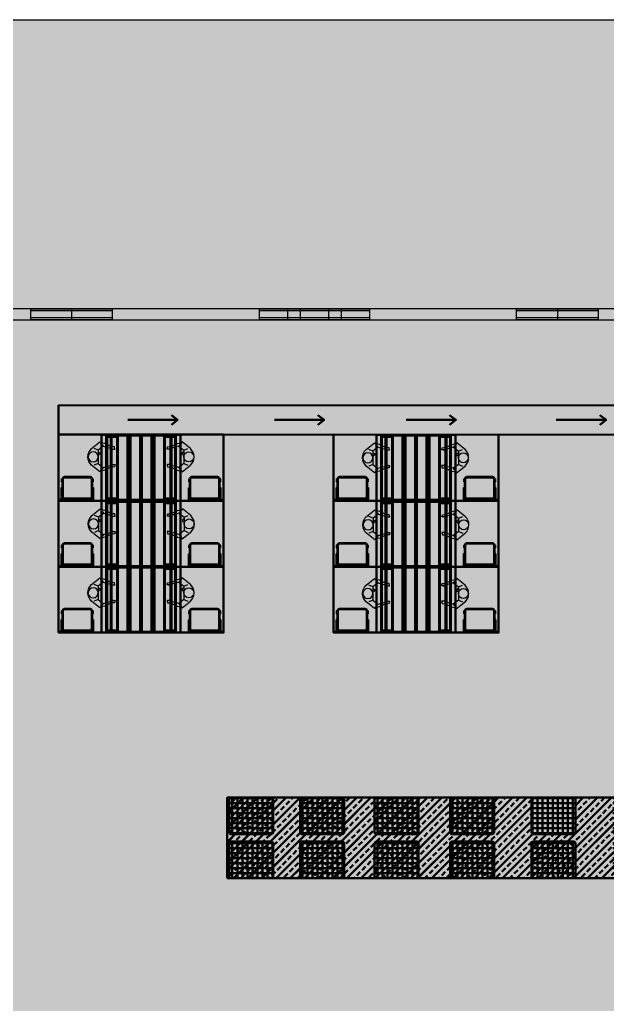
# Model space of a CAD drawing. Header units: millimetres. Extents: x -17739 to 130674, y -21116 to 94884.
# Drawn here: x 44710 to 60736, y 51884 to 78756 of the extents above; entities that cross this region are included whole.
import ezdxf

# ---------------------------------------------------------------- set-up
doc = ezdxf.new("R2010")
doc.units = ezdxf.units.MM
doc.layers.add('AM_0', color=7, linetype='Continuous', lineweight=50)
for name, color, linetype in [('freecads.com', 7, 'Continuous'), ('Hatches', 141, 'Continuous'), ('Windows', 150, 'Continuous'), ('Workstations', 7, 'Continuous')]:
    doc.layers.add(name, color=color, linetype=linetype)
pattern_1 = [(45, (8868.77, 31026.96), (-193.0755, 193.0755), []), (45, (9061.85, 31026.96), (-193.0755, 193.0755), [136.525, -68.2625])]
pattern_2 = [(45, (31504.4983, 27962.195), (-2.24506403, 2.24506403), [])]
pattern_3 = [(45, (31504.4983, 26155.3496), (-2.24506403, 2.24506403), [])]
pattern_4 = [(45, (39004.4983, 27962.195), (-2.24506403, 2.24506403), [])]
pattern_5 = [(45, (39004.4983, 26155.3496), (-2.24506403, 2.24506403), [])]
pattern_6 = [(45, (39004.4983, 24360.9537), (-2.24506403, 2.24506403), [])]

# ---------------------------------------------------------------- blocks, each defined once
blk = doc.blocks.new('Person Standing 002')
at = {"layer": 'freecads.com'}
for p, q in [((118348.7, 104057.2), (118283.5, 103973)), ((118328.4, 103940.5), (118366.9, 103991)), ((118366.4, 103991), (118349.1, 104032.3)), ((118366.4, 103991), (118499.4, 103993)), ((118383, 103991.2), (118391.6, 103974.7)), ((118408.2, 103975), (118416.3, 103991.7)), ((118499.4, 103993), (118539.5, 103943.8)), ((118499.9, 103993.1), (118515.9, 104034.9)), ((118582.8, 103977.7), (118515, 104059.8)), ((118283.5, 103973), (118327.9, 103940.4)), ((118301.4, 103923.4), (118292.4, 103964.9)), ((118335.2, 103857.4), (118300.9, 103923.4)), ((118327.9, 103940.4), (118351.8, 103857.7)), ((118391.6, 103974.7), (118408.2, 103975)), ((118539.5, 103943.8), (118518.1, 103860.3)), ((118534.8, 103860.5), (118567, 103927.6)), ((118539.5, 103943.8), (118582.8, 103977.7)), ((118567, 103927.6), (118574.7, 103969.3)), ((118333.4, 103845.5), (118335.2, 103857.4)), ((118335.8, 103829.4), (118333.4, 103845.5)), ((118358, 103824.3), (118335.8, 103829.4)), ((118351.8, 103857.7), (118363.6, 103846.9)), ((118363.6, 103846.9), (118357.7, 103846.2)), ((118357.7, 103846.2), (118358, 103824.3)), ((118518.1, 103860.3), (118506.7, 103849.1)), ((118506.7, 103849.1), (118512.7, 103848.7)), ((118512.7, 103848.7), (118513, 103826.8)), ((118513, 103826.8), (118535.1, 103832.5)), ((118537, 103848.7), (118534.8, 103860.5)), ((118535.1, 103832.5), (118537, 103848.7))]:
    blk.add_line(p, q, dxfattribs=at)
blk.add_circle((118432.1, 104041.9), 49.9, dxfattribs=at)
blk.add_arc((118433.1, 103980.4), 114.1, 44.11608, 137.68198, dxfattribs=at)
blk = doc.blocks.new('Window1')
at = {"layer": 'Windows'}
for p, q in [((0.665, 0.379), (-1.558, 0.379)), ((-1.558, 0.379), (-1.558, 0.079)), ((0.665, 0.329), (-1.558, 0.329)), ((-0.447, 0.079), (-0.447, 0.379)), ((0.665, 0.079), (0.665, 0.379)), ((-1.558, 0.129), (0.665, 0.129)), ((-1.558, 0.079), (0.665, 0.079))]:
    blk.add_line(p, q, dxfattribs=at)

msp = doc.modelspace()

# ---------------------------------------------------------------- hatches: boundary and pattern name
h = msp.add_hatch()
h.set_pattern_fill('GRAVEL', color=256)
h.set_pattern_definition([(228.0127875, (-27627.5733, -20782.793), (-203.200000016, -228.599999986), [3.4172144, -338.3048364]), (184.969741, (-27629.8593, -20785.333), (304.7999998794, 25.400001447), [5.8640472, -580.540489]), (132.5104471, (-27635.7013, -20785.841), (254.000000107, -279.399999902), [4.1348152, -409.347228]), (267.273689, (-27645.6073, -20792.191), (25.400000053, 507.999999997), [5.3400452, -528.6643743]), (292.8336542, (-27645.8613, -20797.525), (-127.000000011, 304.7999999956), [5.236337, -518.3980775]), (357.273689, (-27643.8293, -20802.351), (-507.999999997, 25.400000053), [5.3400452, -528.6643743]), (37.69424047, (-27638.4953, -20802.605), (-330.1999999854, -254.000000019), [7.0619366, -699.131153]), (72.2553284, (-27632.9073, -20798.287), (177.800000048, 558.799999985), [6.6671952, -660.052566]), (121.4295656, (-27630.8753, -20791.937), (-203.200000029, 330.199999982), [5.35813, -530.455457]), (175.2363583, (-27633.6693, -20787.365), (279.399999996, -25.400000044), [6.1171328, -299.7393695]), (222.3974378, (-27639.7653, -20786.857), (-304.7999999902, -279.4000000106), [7.9107792, -783.167725]), (138.8140748, (-27620.4613, -20792.445), (-177.79999999, 152.400000012), [2.7000454, -267.3056582]), (171.4692344, (-27622.4933, -20790.667), (330.200000009, -50.799999942), [5.1368198, -508.54639]), (225, (-27627.573, -20789.905), (-4e-15, -25.4), [3.5920934, -32.328931]), (203.1985905, (-27629.3513, -20786.857), (127.000000003, 50.79999999), [1.9344132, -191.5062237]), (291.8014095, (-27631.1293, -20787.619), (-25.4, 76.2), [2.7356562, -134.04753]), (30.9637565, (-27630.1133, -20790.159), (76.2, 50.8), [4.4431966, -143.6629815]), (161.565051, (-27626.303, -20787.873), (50.8, -25.4), [3.2128714, -77.108981]), (16.3895403, (-27645.8613, -20787.619), (254, 76.2), [4.50088, -445.5882667]), (70.3461759, (-27641.5433, -20786.349), (-101.60000001, -279.399999997), [3.7759894, -373.8221568]), (293.1985905, (-27626.3033, -20782.793), (-50.79999999, 127.000000004), [3.868801, -189.571836]), (343.6104597, (-27624.7793, -20786.349), (-254.000000005, 76.199999982), [4.50088, -445.5882667]), (339.4439548, (-27645.8613, -20803.367), (-127, 50.8), [4.340352, -212.677343]), (294.7751406, (-27641.7973, -20804.891), (-127.000000151, 279.399999931), [3.6367212, -360.0359338]), (66.8014095, (-27626.0493, -20808.193), (50.79999999, 127.000000003), [3.868801, -189.571836]), (17.3540246, (-27624.5253, -20804.637), (-330.199999993, -101.600000021), [4.2578274, -421.5237598]), (69.4439548, (-27638.4953, -20808.193), (-50.8, -127), [2.170176, -214.847519]), (101.3099325, (-27627.5733, -20808.193), (-25.4, 101.6), [1.295146, -128.2199496]), (165.9637565, (-27627.827, -20806.923), (76.2, -25.4), [5.236337, -99.490546]), (186.009006, (-27632.9073, -20805.653), (253.999999999, 25.400000013), [4.85267, -480.4136486]), (303.6900675, (-27630.113, -20792.445), (-25.4, 50.8), [3.6632388, -87.9177636]), (353.1572266, (-27628.0813, -20795.493), (431.8000000027, -50.7999999774), [6.3955676, -633.1600907]), (60.9453959, (-27621.7313, -20796.255), (-101.600000003, -177.8), [2.6150824, -258.893923]), (90, (-27620.46, -20793.97), (-25.4, 25.4), [1.524, -23.876]), (120.2564372, (-27633.4153, -20804.891), (101.599999988, -177.800000007), [3.5286696, -349.3394077]), (48.0127875, (-27635.1933, -20801.843), (203.200000017, 228.599999985), [6.8344288, -334.887622]), (0, (-27630.62, -20796.763), (25.4, 25.4), [6.604, -18.796]), (325.3048465, (-27624.0173, -20796.763), (254.000000096, -177.799999863), [4.0160956, -397.5931672]), (254.054604, (-27620.7153, -20799.049), (-25.4, -101.6), [3.6982908, -181.2165004]), (207.64597536, (-27621.7313, -20802.605), (-482.600000018, -253.999999966), [6.021451, -596.1246442]), (175.42607874, (-27627.0653, -20805.399), (-330.2, 25.4), [6.3702946, -630.6584646])])
edge = h.paths.add_edge_path()
edge.add_line((-6197, -19436), (-6197, 76756))
edge.add_arc((-4197, 76756), 2000, 90, 180)
edge.add_line((-4197, 78756), (116945, 78756))
at = {"layer": 'AM_0', "true_color": 0x939598}
h = msp.add_hatch(dxfattribs=at)
h.set_pattern_fill('ANSI31', color=252, style=0)
h.set_pattern_definition(pattern_2)
h.paths.add_polyline_path([(47379, 65628), (48009, 65628, 0.414214), (48019, 65638), (48019, 67418, 0.414214), (48009, 67428), (47379, 67428, 0.414214), (47369, 67418), (47369, 65638, 0.414214)])
h.paths.add_polyline_path([(47399, 65648), (47989, 65648, 0.414214), (47999, 65658), (47999, 67398, 0.414214), (47989, 67408), (47399, 67408, 0.414214), (47389, 67398), (47389, 65658, 0.414214)], flags=16)
h.paths.add_polyline_path([(47652, 67408), (47732, 67408), (47732, 65648), (47652, 65648)], flags=0)
h = msp.add_hatch(dxfattribs=at)
h.set_pattern_fill('ANSI31', color=252, style=0)
h.set_pattern_definition(pattern_2)
h.paths.add_polyline_path([(48659, 65628, 0.414214), (48669, 65638), (48669, 67418, 0.414214), (48659, 67428), (48029, 67428, 0.414214), (48019, 67418), (48019, 65638, 0.414214), (48029, 65628)])
h.paths.add_polyline_path([(48649, 65658), (48649, 67398, 0.414214), (48639, 67408), (48049, 67408, 0.414214), (48039, 67398), (48039, 65658, 0.414214), (48049, 65648), (48639, 65648, 0.414214)], flags=16)
h.paths.add_polyline_path([(48386, 67408), (48386, 65648), (48305, 65648), (48305, 67408)], flags=16)
h = msp.add_hatch(dxfattribs=at)
h.set_pattern_fill('ANSI31', color=252, style=0)
h.set_pattern_definition(pattern_4)
h.paths.add_polyline_path([(54879, 65628), (55509, 65628, 0.414214), (55519, 65638), (55519, 67418, 0.414214), (55509, 67428), (54879, 67428, 0.414214), (54869, 67418), (54869, 65638, 0.414214)])
h.paths.add_polyline_path([(54899, 65648), (55489, 65648, 0.414214), (55499, 65658), (55499, 67398, 0.414214), (55489, 67408), (54899, 67408, 0.414214), (54889, 67398), (54889, 65658, 0.414214)], flags=16)
h.paths.add_polyline_path([(55152, 67408), (55232, 67408), (55232, 65648), (55152, 65648)], flags=0)
h = msp.add_hatch(dxfattribs=at)
h.set_pattern_fill('ANSI31', color=252, style=0)
h.set_pattern_definition(pattern_4)
h.paths.add_polyline_path([(56169, 65638), (56169, 67418, 0.414214), (56159, 67428), (55529, 67428, 0.414214), (55519, 67418), (55519, 65638, 0.414214), (55529, 65628), (56159, 65628, 0.414214)])
h.paths.add_polyline_path([(56149, 65658), (56149, 67398, 0.414214), (56139, 67408), (55549, 67408, 0.414214), (55539, 67398), (55539, 65658, 0.414214), (55549, 65648), (56139, 65648, 0.414214)], flags=16)
h.paths.add_polyline_path([(55886, 67408), (55886, 65648), (55805, 65648), (55805, 67408)], flags=16)
h = msp.add_hatch(dxfattribs=at)
h.set_pattern_fill('ANSI31', color=252, style=0)
h.set_pattern_definition(pattern_3)
h.paths.add_polyline_path([(47379, 63821), (48009, 63821, 0.414214), (48019, 63831), (48019, 65611, 0.414214), (48009, 65621), (47379, 65621, 0.414214), (47369, 65611), (47369, 63831, 0.414214)])
h.paths.add_polyline_path([(47399, 63841), (47989, 63841, 0.414214), (47999, 63851), (47999, 65591, 0.414214), (47989, 65601), (47399, 65601, 0.414214), (47389, 65591), (47389, 63851, 0.414214)], flags=16)
h.paths.add_polyline_path([(47652, 65601), (47732, 65601), (47732, 63841), (47652, 63841)], flags=0)
h = msp.add_hatch(dxfattribs=at)
h.set_pattern_fill('ANSI31', color=252, style=0)
h.set_pattern_definition(pattern_3)
h.paths.add_polyline_path([(48659, 63821, 0.414214), (48669, 63831), (48669, 65611, 0.414214), (48659, 65621), (48029, 65621, 0.414214), (48019, 65611), (48019, 63831, 0.414214), (48029, 63821)])
h.paths.add_polyline_path([(48649, 63851), (48649, 65591, 0.414214), (48639, 65601), (48049, 65601, 0.414214), (48039, 65591), (48039, 63851, 0.414214), (48049, 63841), (48639, 63841, 0.414214)], flags=16)
h.paths.add_polyline_path([(48386, 65601), (48386, 63841), (48305, 63841), (48305, 65601)], flags=0)
h = msp.add_hatch(dxfattribs=at)
h.set_pattern_fill('ANSI31', color=252, style=0)
h.set_pattern_definition(pattern_5)
h.paths.add_polyline_path([(54879, 63821), (55509, 63821, 0.414214), (55519, 63831), (55519, 65611, 0.414214), (55509, 65621), (54879, 65621, 0.414214), (54869, 65611), (54869, 63831, 0.414214)])
h.paths.add_polyline_path([(54899, 63841), (55489, 63841, 0.414214), (55499, 63851), (55499, 65591, 0.414214), (55489, 65601), (54899, 65601, 0.414214), (54889, 65591), (54889, 63851, 0.414214)], flags=16)
h.paths.add_polyline_path([(55152, 65601), (55232, 65601), (55232, 63841), (55152, 63841)], flags=0)
h = msp.add_hatch(dxfattribs=at)
h.set_pattern_fill('ANSI31', color=252, style=0)
h.set_pattern_definition(pattern_5)
h.paths.add_polyline_path([(56169, 63831), (56169, 65611, 0.414214), (56159, 65621), (55529, 65621, 0.414214), (55519, 65611), (55519, 63831, 0.414214), (55529, 63821), (56159, 63821, 0.414214)])
h.paths.add_polyline_path([(56149, 63851), (56149, 65591, 0.414214), (56139, 65601), (55549, 65601, 0.414214), (55539, 65591), (55539, 63851, 0.414214), (55549, 63841), (56139, 63841, 0.414214)], flags=16)
h.paths.add_polyline_path([(55886, 65601), (55886, 63841), (55805, 63841), (55805, 65601)], flags=0)
h = msp.add_hatch(dxfattribs=at)
h.set_pattern_fill('PLASTI', color=252, style=0)
h.set_pattern_definition([(0, (8868.7735, 32126.9587), (0, 6.35), []), (0, (8868.7735, 32127.7524), (0, 6.35), []), (0, (8868.7735, 32128.546), (0, 6.35), []), (0, (8868.7735, 32130.9274), (0, 6.35), [])])
h.paths.add_polyline_path([(47379, 62027), (48009, 62027, 0.414214), (48019, 62037), (48019, 63817, 0.414214), (48009, 63827), (47379, 63827, 0.414214), (47369, 63817), (47369, 62037, 0.414214)])
h.paths.add_polyline_path([(47399, 62047), (47989, 62047, 0.414214), (47999, 62057), (47999, 63797, 0.414214), (47989, 63807), (47399, 63807, 0.414214), (47389, 63797), (47389, 62057, 0.414214)], flags=16)
h.paths.add_polyline_path([(47652, 63807), (47732, 63807), (47732, 62047), (47652, 62047)], flags=0)
h = msp.add_hatch(dxfattribs=at)
h.set_pattern_fill('ANSI31', color=252, style=0)
h.set_pattern_definition([(45, (8868.7735, 32126.9587), (-2.24506403, 2.24506403), [])])
h.paths.add_polyline_path([(48659, 62027, 0.414214), (48669, 62037), (48669, 63817, 0.414214), (48659, 63827), (48029, 63827, 0.414214), (48019, 63817), (48019, 62037, 0.414214), (48029, 62027)])
h.paths.add_polyline_path([(48649, 62057), (48649, 63797, 0.414214), (48639, 63807), (48049, 63807, 0.414214), (48039, 63797), (48039, 62057, 0.414214), (48049, 62047), (48639, 62047, 0.414214)], flags=16)
h.paths.add_polyline_path([(48386, 63807), (48386, 62047), (48305, 62047), (48305, 63807)], flags=0)
h = msp.add_hatch(dxfattribs=at)
h.set_pattern_fill('ANSI31', color=252, style=0)
h.set_pattern_definition(pattern_6)
h.paths.add_polyline_path([(54879, 62027), (55509, 62027, 0.414214), (55519, 62037), (55519, 63817, 0.414214), (55509, 63827), (54879, 63827, 0.414214), (54869, 63817), (54869, 62037, 0.414214)])
h.paths.add_polyline_path([(54899, 62047), (55489, 62047, 0.414214), (55499, 62057), (55499, 63797, 0.414214), (55489, 63807), (54899, 63807, 0.414214), (54889, 63797), (54889, 62057, 0.414214)], flags=16)
h.paths.add_polyline_path([(55152, 63807), (55232, 63807), (55232, 62047), (55152, 62047)], flags=0)
h = msp.add_hatch(dxfattribs=at)
h.set_pattern_fill('ANSI31', color=252, style=0)
h.set_pattern_definition(pattern_6)
h.paths.add_polyline_path([(56169, 62037), (56169, 63817, 0.414214), (56159, 63827), (55529, 63827, 0.414214), (55519, 63817), (55519, 62037, 0.414214), (55529, 62027), (56159, 62027, 0.414214)])
h.paths.add_polyline_path([(56149, 62057), (56149, 63797, 0.414214), (56139, 63807), (55549, 63807, 0.414214), (55539, 63797), (55539, 62057, 0.414214), (55549, 62047), (56139, 62047, 0.414214)], flags=16)
h.paths.add_polyline_path([(55886, 63807), (55886, 62047), (55805, 62047), (55805, 63807)], flags=0)
h = msp.add_hatch(dxfattribs=at)
h.set_pattern_fill('ANSI33', color=252, scale=43)
h.set_pattern_definition(pattern_1)
h.paths.add_polyline_path([(51622, 56577, -0.414214), (51572, 56527), (50472, 56527, -0.414214), (50422, 56577), (50369, 55327), (68169, 55327), (68169, 57527), (59819, 57527, -0.414214), (59869, 57477), (59869, 56577, -0.414214), (59819, 56527), (58719, 56527, -0.414214), (58669, 56577), (58669, 57527), (57582, 57527, -0.517768), (57649, 57480), (57649, 56580, -0.414214), (57599, 56530), (56499, 56530, -0.414214), (56449, 56580), (56449, 57527), (55527, 57527, -0.486391), (55589, 57478), (55589, 56578, -0.414214), (55539, 56528), (54439, 56528, -0.414214), (54389, 56578), (54389, 57527), (53508, 57527, -0.414214), (53558, 57477), (53558, 56577, -0.414214), (53508, 56527), (52408, 56527, -0.414214), (52358, 56577), (52358, 57527), (51572, 57527, -0.414214), (51622, 57477)])
h.paths.add_polyline_path([(52408, 55327, -0.414214), (52358, 55377), (52358, 56277, -0.414214), (52408, 56327), (53508, 56327, -0.414214), (53558, 56277), (53558, 55327), (54451, 55327, -0.486391), (54389, 55376), (54389, 56276, -0.414214), (54439, 56326), (55539, 56326, -0.414214), (55589, 56276), (55589, 55327), (56516, 55327, -0.517768), (56449, 55374), (56449, 56274, -0.414214), (56499, 56324), (57599, 56324, -0.414214), (57649, 56274), (57649, 55327), (58719, 55327, -0.414214), (58669, 55377), (58669, 56277, -0.414214), (58719, 56327), (59819, 56327, -0.414214), (59869, 56277), (59869, 55327), (68169, 55327), (68169, 57527), (50369, 57527), (50422, 56277, -0.414214), (50472, 56327), (51572, 56327, -0.414214), (51622, 56277), (51622, 55327)], flags=17)
h.paths.add_polyline_path([(60889, 56274, -0.414214), (60939, 56324), (62039, 56324, -0.414214), (62089, 56274), (62089, 55327), (63010, 55327, -0.486391), (62949, 55376), (62949, 56276, -0.414214), (62999, 56326), (64099, 56326, -0.414214), (64149, 56276), (64149, 55327), (68169, 55327), (68169, 57527), (50369, 57527), (50369, 55327), (58719, 55327, -0.414214), (58669, 55377), (58669, 56277, -0.414214), (58719, 56327), (59819, 56327, -0.414214), (59869, 56277), (59869, 55327), (60955, 55327, -0.517768), (60889, 55374)], flags=16)
h.paths.add_polyline_path([(66916, 56277, -0.414214), (66966, 56327), (68066, 56327, -0.414214), (68116, 56277), (68169, 57527), (50369, 57527), (50369, 55327), (65029, 55327, -0.414214), (64979, 55377), (64979, 56277, -0.414214), (65029, 56327), (66129, 56327, -0.414214), (66179, 56277), (66179, 55327), (66966, 55327, -0.414214), (66916, 55377)], flags=0)
h = msp.add_hatch(dxfattribs=at)
h.set_pattern_fill('ANSI33', color=252, scale=43)
h.set_pattern_definition(pattern_1)
h.paths.add_polyline_path([(59869, 56577, -0.414214), (59819, 56527), (58719, 56527, -0.414214), (58669, 56577), (58669, 57527), (50369, 57527), (50369, 55327), (68169, 55327), (68116, 56577, -0.414214), (68066, 56527), (66966, 56527, -0.414214), (66916, 56577), (66916, 57527), (66129, 57527, -0.414214), (66179, 57477), (66179, 56577, -0.414214), (66129, 56527), (65029, 56527, -0.414214), (64979, 56577), (64979, 57527), (64087, 57527, -0.486391), (64149, 57478), (64149, 56578, -0.414214), (64099, 56528), (62999, 56528, -0.414214), (62949, 56578), (62949, 57527), (62022, 57527, -0.517768), (62089, 57480), (62089, 56580, -0.414214), (62039, 56530), (60939, 56530, -0.414214), (60889, 56580), (60889, 57527), (59819, 57527, -0.414214), (59869, 57477)])
h = msp.add_hatch(dxfattribs=at)
h.set_pattern_fill('NET', color=252, scale=43)
h.set_pattern_definition([(0, (8868.77, 31026.96), (0, 136.525), []), (90, (8868.77, 31026.96), (-136.525, 8e-15), [])])
h.paths.add_polyline_path([(50472, 57527, 0.414214), (50422, 57477), (50422, 56577, 0.414214), (50472, 56527), (51572, 56527, 0.414214), (51622, 56577), (51622, 57477, 0.414214), (51572, 57527)], flags=16)
h.paths.add_polyline_path([(53508, 56527, 0.414214), (53558, 56577), (53558, 57477, 0.414214), (53508, 57527), (52408, 57527, 0.414214), (52358, 57477), (52358, 56577, 0.414214), (52408, 56527)], flags=16)
h.paths.add_polyline_path([(51572, 55327, 0.414214), (51622, 55377), (51622, 56277, 0.414214), (51572, 56327), (50472, 56327, 0.414214), (50422, 56277), (50422, 55377, 0.414214), (50472, 55327)], flags=16)
h.paths.add_polyline_path([(53508, 55327, 0.414214), (53558, 55377), (53558, 56277, 0.414214), (53508, 56327), (52408, 56327, 0.414214), (52358, 56277), (52358, 55377, 0.414214), (52408, 55327)], flags=16)
h.paths.add_polyline_path([(55551, 55327, 0.345541), (55589, 55376), (55589, 56276, 0.414214), (55539, 56326), (54439, 56326, 0.414214), (54389, 56276), (54389, 55376, 0.486391), (54451, 55327)], flags=16)
h.paths.add_polyline_path([(55539, 56528, 0.414214), (55589, 56578), (55589, 57478, 0.486391), (55527, 57527), (54427, 57527, 0.345541), (54389, 57478), (54389, 56578, 0.414214), (54439, 56528)], flags=16)
h.paths.add_polyline_path([(56449, 56580, 0.414214), (56499, 56530), (57599, 56530, 0.414214), (57649, 56580), (57649, 57480, 0.517768), (57582, 57527), (56482, 57527, 0.317724), (56449, 57480)], flags=16)
h.paths.add_polyline_path([(56499, 56324, 0.414214), (56449, 56274), (56449, 55374, 0.517768), (56516, 55327), (57616, 55327, 0.317724), (57649, 55374), (57649, 56274, 0.414214), (57599, 56324)], flags=16)
h.paths.add_polyline_path([(58669, 56577, 0.414214), (58719, 56527), (59819, 56527, 0.414214), (59869, 56577), (59869, 57477, 0.414214), (59819, 57527), (58719, 57527, 0.414214), (58669, 57477)], flags=16)
h.paths.add_polyline_path([(59819, 56327, -0.414214), (59869, 56277), (59869, 55377, -0.414214), (59819, 55327), (58719, 55327, -0.414214), (58669, 55377), (58669, 56277, -0.414214), (58719, 56327)], flags=16)
h.paths.add_polyline_path([(60955, 55327, -0.517768), (60889, 55374), (60889, 56274, -0.414214), (60939, 56324), (62039, 56324, -0.414214), (62089, 56274), (62089, 55327), (68169, 55327), (68169, 57527), (50369, 57527), (50369, 55327)])
h.paths.add_polyline_path([(68169, 55327), (68169, 57527), (62022, 57527, -0.517768), (62089, 57480), (62089, 56580, -0.414214), (62039, 56530), (60939, 56530, -0.414214), (60889, 56580), (60889, 57527), (50369, 57527), (50369, 55327)])
h.paths.add_polyline_path([(68169, 55327), (68169, 57527), (64087, 57527, -0.486391), (64149, 57478), (64149, 56578, -0.414214), (64099, 56528), (62999, 56528, -0.414214), (62949, 56578), (62949, 57527), (50369, 57527), (50369, 55327)], flags=17)
h.paths.add_polyline_path([(50369, 57527), (50369, 55327), (63010, 55327, -0.486391), (62949, 55376), (62949, 56276, -0.414214), (62999, 56326), (64099, 56326, -0.414214), (64149, 56276), (64149, 55327), (68169, 55327), (68169, 57527)], flags=17)
h.paths.add_polyline_path([(64979, 56277, -0.414214), (65029, 56327), (66129, 56327, -0.414214), (66179, 56277), (66179, 55377, -0.414214), (66129, 55327), (65029, 55327, -0.414214), (64979, 55377)], flags=16)
h.paths.add_polyline_path([(64979, 56577), (64979, 57477, -0.414214), (65029, 57527), (66129, 57527, -0.414214), (66179, 57477), (66179, 56577, -0.414214), (66129, 56527), (65029, 56527, -0.414214)], flags=16)
h.paths.add_polyline_path([(66916, 56577), (66916, 57477, -0.414214), (66966, 57527), (68066, 57527, -0.414214), (68116, 57477), (68116, 56577, -0.414214), (68066, 56527), (66966, 56527, -0.414214)], flags=16)
h.paths.add_polyline_path([(66916, 56277, -0.414214), (66966, 56327), (68066, 56327, -0.414214), (68116, 56277), (68116, 55377, -0.414214), (68066, 55327), (66966, 55327, -0.414214), (66916, 55377)], flags=16)
h.paths.add_polyline_path([(78577, 57527, 0.414214), (78527, 57477), (78527, 56577, 0.414214), (78577, 56527), (79677, 56527, 0.414214), (79727, 56577), (79727, 57477, 0.414214), (79677, 57527)])
h.paths.add_polyline_path([(78577, 56327, 0.414214), (78527, 56277), (78527, 55377, 0.414214), (78577, 55327), (79677, 55327, 0.414214), (79727, 55377), (79727, 56277, 0.414214), (79677, 56327)])
at = {"layer": 'Hatches'}
h = msp.add_hatch(color=256, dxfattribs=at)
h.dxf.hatch_style = 1
h.paths.add_polyline_path([(23733, 70565), (18944, 70565), (18944, 70865), (23733, 70865)])
h.paths.add_polyline_path([(31262, 70565), (25957, 70565), (25957, 70865), (31262, 70865)])
h.paths.add_polyline_path([(38274, 70565), (33485, 70565), (33485, 70865), (38274, 70865)])
h.paths.add_polyline_path([(45010, 70565), (40498, 70565), (40498, 70865), (45010, 70865)])
h.paths.add_polyline_path([(51251, 70565), (47233, 70565), (47233, 70865), (51251, 70865)])
h.paths.add_polyline_path([(58263, 70565), (54246, 70565), (54246, 70865), (58263, 70865)])
h.paths.add_polyline_path([(64982, 70565), (60486, 70565), (60486, 70865), (64982, 70865)])
h.paths.add_polyline_path([(71994, 70565), (67206, 70565), (67206, 70865), (71994, 70865)])
h.paths.add_polyline_path([(78771, 70565), (74218, 70565), (74218, 70865), (78771, 70865)])
h.paths.add_polyline_path([(85784, 70565), (80995, 70565), (80995, 70865), (85784, 70865)])
h.paths.add_polyline_path([(92516, 70565), (88007, 70565), (88007, 70865), (92516, 70865)])
h.paths.add_polyline_path([(99529, 70565), (94740, 70565), (94740, 70865), (99529, 70865)])
h.paths.add_polyline_path([(104929, 70565), (101752, 70565), (101752, 70865), (104931, 70865)])

# ---------------------------------------------------------------- linework, layer by layer
msp.add_line((-4197, 78756), (116945, 78756))
msp.add_lwpolyline([(13477, 70564), (104929, 70565), (104931, 70865), (13477, 70865)])
at = {"layer": 'AM_0'}
for p, q in [((48019, 67435), (48019, 62027)), ((55519, 67435), (55519, 62027)), ((55519, 67427), (55519, 62027)), ((45769, 65628), (50269, 65628)), ((57769, 65628), (53269, 65628)), ((45769, 63821), (50269, 63821)), ((57769, 63821), (53269, 63821))]:
    msp.add_line(p, q, dxfattribs=at)
at = {"layer": 'AM_0', "color": 3}
for p, q in [((45859, 66223), (45859, 66148)), ((45879, 66226), (45861, 66226)), ((45861, 66146), (45879, 66146)), ((45879, 66226), (45879, 65731)), ((45889, 66226), (45889, 65731)), ((46635, 66276), (45929, 66276)), ((46635, 66266), (45929, 66266)), ((46675, 65731), (46675, 66226)), ((46685, 65731), (46685, 66226)), ((46685, 66226), (46702, 66226)), ((46702, 66146), (46685, 66146)), ((46705, 66223), (46705, 66148)), ((49333, 66223), (49333, 66148)), ((49353, 66226), (49335, 66226)), ((49335, 66146), (49353, 66146)), ((49353, 65731), (49353, 66226)), ((49363, 65731), (49363, 66226)), ((49403, 66276), (50109, 66276)), ((49403, 66266), (50109, 66266)), ((50149, 66226), (50149, 65731)), ((50159, 66226), (50159, 65731)), ((50159, 66226), (50176, 66226)), ((50176, 66146), (50159, 66146)), ((50179, 66223), (50179, 66148)), ((53359, 66223), (53359, 66148)), ((53379, 66226), (53361, 66226)), ((53361, 66146), (53379, 66146)), ((53379, 66226), (53379, 65731)), ((53389, 66226), (53389, 65731)), ((54135, 66276), (53429, 66276)), ((54135, 66266), (53429, 66266)), ((54175, 65731), (54175, 66226)), ((54185, 65731), (54185, 66226)), ((54185, 66226), (54202, 66226)), ((54202, 66146), (54185, 66146)), ((54205, 66223), (54205, 66148)), ((56833, 66223), (56833, 66148)), ((56853, 66226), (56835, 66226)), ((56835, 66146), (56853, 66146)), ((56853, 65731), (56853, 66226)), ((56863, 65731), (56863, 66226)), ((56903, 66276), (57609, 66276)), ((56903, 66266), (57609, 66266)), ((57649, 66226), (57649, 65731)), ((57659, 66226), (57659, 65731)), ((57659, 66226), (57676, 66226)), ((57676, 66146), (57659, 66146)), ((57679, 66223), (57679, 66148)), ((45929, 65691), (46635, 65691)), ((45929, 65681), (46635, 65681)), ((50109, 65691), (49403, 65691)), ((50109, 65681), (49403, 65681)), ((50266, 65628), (50177, 65628)), ((53429, 65691), (54135, 65691)), ((53429, 65681), (54135, 65681)), ((57609, 65691), (56903, 65691)), ((57609, 65681), (56903, 65681)), ((57766, 65628), (57677, 65628)), ((45859, 64416), (45859, 64341)), ((45879, 64419), (45861, 64419)), ((45861, 64339), (45879, 64339)), ((45879, 64419), (45879, 63924)), ((45889, 64419), (45889, 63924)), ((46635, 64469), (45929, 64469)), ((46635, 64459), (45929, 64459)), ((46675, 63924), (46675, 64419)), ((46685, 63924), (46685, 64419)), ((46685, 64419), (46702, 64419)), ((46702, 64339), (46685, 64339)), ((46705, 64416), (46705, 64341)), ((49333, 64416), (49333, 64341)), ((49353, 64419), (49335, 64419)), ((49335, 64339), (49353, 64339)), ((49353, 63924), (49353, 64419)), ((49363, 63924), (49363, 64419)), ((49403, 64469), (50109, 64469)), ((49403, 64459), (50109, 64459)), ((50149, 64419), (50149, 63924)), ((50159, 64419), (50159, 63924)), ((50159, 64419), (50176, 64419)), ((50176, 64339), (50159, 64339)), ((50179, 64416), (50179, 64341)), ((53359, 64416), (53359, 64341)), ((53379, 64419), (53361, 64419)), ((53361, 64339), (53379, 64339)), ((53379, 64419), (53379, 63924)), ((53389, 64419), (53389, 63924)), ((54135, 64469), (53429, 64469)), ((54135, 64459), (53429, 64459)), ((54175, 63924), (54175, 64419)), ((54185, 63924), (54185, 64419)), ((54185, 64419), (54202, 64419)), ((54202, 64339), (54185, 64339)), ((54205, 64416), (54205, 64341)), ((56833, 64416), (56833, 64341)), ((56853, 64419), (56835, 64419)), ((56835, 64339), (56853, 64339)), ((56853, 63924), (56853, 64419)), ((56863, 63924), (56863, 64419)), ((56903, 64469), (57609, 64469)), ((56903, 64459), (57609, 64459)), ((57649, 64419), (57649, 63924)), ((57659, 64419), (57659, 63924)), ((57659, 64419), (57676, 64419)), ((57676, 64339), (57659, 64339)), ((57679, 64416), (57679, 64341)), ((45929, 63884), (46635, 63884)), ((45929, 63874), (46635, 63874)), ((50109, 63884), (49403, 63884)), ((50109, 63874), (49403, 63874)), ((50266, 63821), (50177, 63821)), ((53429, 63884), (54135, 63884)), ((53429, 63874), (54135, 63874)), ((57609, 63884), (56903, 63884)), ((57609, 63874), (56903, 63874)), ((57766, 63821), (57677, 63821)), ((45859, 62622), (45859, 62547)), ((45879, 62624), (45861, 62624)), ((45879, 62624), (45879, 62129)), ((45889, 62624), (45889, 62129)), ((46635, 62674), (45929, 62674)), ((46635, 62664), (45929, 62664)), ((46675, 62129), (46675, 62624)), ((46685, 62129), (46685, 62624)), ((46685, 62624), (46702, 62624)), ((46705, 62622), (46705, 62547)), ((49333, 62622), (49333, 62547)), ((49353, 62624), (49335, 62624)), ((49353, 62129), (49353, 62624)), ((49363, 62129), (49363, 62624)), ((49403, 62674), (50109, 62674)), ((49403, 62664), (50109, 62664)), ((50149, 62624), (50149, 62129)), ((50159, 62624), (50159, 62129)), ((50159, 62624), (50176, 62624)), ((50179, 62622), (50179, 62547)), ((53359, 62622), (53359, 62547)), ((53379, 62624), (53361, 62624)), ((53379, 62624), (53379, 62129)), ((53389, 62624), (53389, 62129)), ((54135, 62674), (53429, 62674)), ((54135, 62664), (53429, 62664)), ((54175, 62129), (54175, 62624)), ((54185, 62129), (54185, 62624)), ((54185, 62624), (54202, 62624)), ((54205, 62622), (54205, 62547)), ((56833, 62622), (56833, 62547)), ((56853, 62624), (56835, 62624)), ((56853, 62129), (56853, 62624)), ((56863, 62129), (56863, 62624)), ((56903, 62674), (57609, 62674)), ((56903, 62664), (57609, 62664)), ((57649, 62624), (57649, 62129)), ((57659, 62624), (57659, 62129)), ((57659, 62624), (57676, 62624)), ((57679, 62622), (57679, 62547)), ((45861, 62544), (45879, 62544)), ((46702, 62544), (46685, 62544)), ((49335, 62544), (49353, 62544)), ((50176, 62544), (50159, 62544)), ((53361, 62544), (53379, 62544)), ((54202, 62544), (54185, 62544)), ((56835, 62544), (56853, 62544)), ((57676, 62544), (57659, 62544)), ((45929, 62089), (46635, 62089)), ((45929, 62079), (46635, 62079)), ((50109, 62089), (49403, 62089)), ((50109, 62079), (49403, 62079)), ((53429, 62089), (54135, 62089)), ((53429, 62079), (54135, 62079)), ((57609, 62089), (56903, 62089)), ((57609, 62079), (56903, 62079)), ((50266, 62027), (50177, 62027)), ((57766, 62027), (57677, 62027))]:
    msp.add_line(p, q, dxfattribs=at)
at = {"layer": 'AM_0', "color": 1}
for points in [[(45770, 68236), (45769, 67436), (74769, 67427, -0.349582), (75769, 66427), (75769, 56927)], [(75769, 56927), (76569, 56927), (76569, 66362, 0.364541), (74769, 68227), (45770, 68236)]]:
    msp.add_lwpolyline(points, format="xyb", dxfattribs=at)
at = {"layer": 'AM_0', "color": 2}
for points in [[(47658, 67833), (49017, 67833)], [(47658, 67833), (49017, 67833)], [(48846, 67965), (49017, 67833), (48846, 67701)], [(51655, 67833), (53013, 67833)], [(51655, 67833), (53013, 67833)], [(52843, 67965), (53013, 67833), (52843, 67701)], [(55248, 67833), (56606, 67833)], [(55248, 67833), (56606, 67833)], [(56436, 67965), (56606, 67833), (56436, 67701)], [(59345, 67833), (60704, 67833)], [(59345, 67833), (60704, 67833)], [(60533, 67965), (60704, 67833), (60533, 67701)]]:
    msp.add_lwpolyline(points, dxfattribs=at)
at = {"layer": 'AM_0'}
for points in [[(45769, 67436), (50269, 67435), (50269, 62027), (45769, 62027)], [(50369, 55327), (68169, 55327), (68169, 57527), (50369, 57527)]]:
    msp.add_lwpolyline(points, close=True, dxfattribs=at)
at = {"layer": 'AM_0', "color": 5}
for points in [[(47694, 67428), (46944, 67428), (46944, 65628), (47694, 65628)], [(47694, 65648), (47694, 67408)], [(48344, 67428), (49094, 67428), (49094, 65628), (48344, 65628)], [(48344, 65648), (48344, 67408)], [(55194, 67428), (54444, 67428), (54444, 65628), (55194, 65628)], [(55194, 65648), (55194, 67408)], [(55844, 67428), (56594, 67428), (56594, 65628), (55844, 65628)], [(55844, 65648), (55844, 67408)], [(47694, 65621), (46944, 65621), (46944, 63821), (47694, 63821)], [(47694, 63841), (47694, 65601)], [(48344, 65621), (49094, 65621), (49094, 63821), (48344, 63821)], [(48344, 63841), (48344, 65601)], [(55194, 65621), (54444, 65621), (54444, 63821), (55194, 63821)], [(55194, 63841), (55194, 65601)], [(55844, 65621), (56594, 65621), (56594, 63821), (55844, 63821)], [(55844, 63841), (55844, 65601)], [(47694, 63827), (46944, 63827), (46944, 62027), (47694, 62027)], [(47694, 62047), (47694, 63807)], [(48344, 63827), (49094, 63827), (49094, 62027), (48344, 62027)], [(48344, 62047), (48344, 63807)], [(55194, 63827), (54444, 63827), (54444, 62027), (55194, 62027)], [(55194, 62047), (55194, 63807)], [(55844, 63827), (56594, 63827), (56594, 62027), (55844, 62027)], [(55844, 62047), (55844, 63807)]]:
    msp.add_lwpolyline(points, dxfattribs=at)
for points in [[(47216, 67408), (47066, 67408), (47066, 65649), (47216, 65649)], [(47091, 67367), (47191, 67367), (47191, 65690), (47091, 65690)], [(47369, 67408), (47216, 67408), (47216, 67367), (47369, 67367)], [(47732, 67408), (47652, 67408), (47652, 65648), (47732, 65648)], [(48305, 67408), (48386, 67408), (48386, 65648), (48305, 65648)], [(48669, 67408), (48822, 67408), (48822, 67367), (48669, 67367)], [(48822, 67408), (48972, 67408), (48972, 65649), (48822, 65649)], [(48947, 67367), (48847, 67367), (48847, 65690), (48947, 65690)], [(54716, 67408), (54566, 67408), (54566, 65649), (54716, 65649)], [(54591, 67367), (54691, 67367), (54691, 65690), (54591, 65690)], [(54869, 67408), (54716, 67408), (54716, 67367), (54869, 67367)], [(55232, 67408), (55152, 67408), (55152, 65648), (55232, 65648)], [(55805, 67408), (55886, 67408), (55886, 65648), (55805, 65648)], [(56169, 67408), (56322, 67408), (56322, 67367), (56169, 67367)], [(56322, 67408), (56472, 67408), (56472, 65649), (56322, 65649)], [(56447, 67367), (56347, 67367), (56347, 65690), (56447, 65690)], [(47216, 65601), (47066, 65601), (47066, 63842), (47216, 63842)], [(47369, 65690), (47216, 65690), (47216, 65649), (47369, 65649)], [(47369, 65601), (47216, 65601), (47216, 65560), (47369, 65560)], [(47732, 65601), (47652, 65601), (47652, 63841), (47732, 63841)], [(48305, 65601), (48386, 65601), (48386, 63841), (48305, 63841)], [(48669, 65690), (48822, 65690), (48822, 65649), (48669, 65649)], [(48669, 65601), (48822, 65601), (48822, 65560), (48669, 65560)], [(48822, 65601), (48972, 65601), (48972, 63842), (48822, 63842)], [(54716, 65601), (54566, 65601), (54566, 63842), (54716, 63842)], [(54869, 65690), (54716, 65690), (54716, 65649), (54869, 65649)], [(54869, 65601), (54716, 65601), (54716, 65560), (54869, 65560)], [(55232, 65601), (55152, 65601), (55152, 63841), (55232, 63841)], [(55805, 65601), (55886, 65601), (55886, 63841), (55805, 63841)], [(56169, 65690), (56322, 65690), (56322, 65649), (56169, 65649)], [(56169, 65601), (56322, 65601), (56322, 65560), (56169, 65560)], [(56322, 65601), (56472, 65601), (56472, 63842), (56322, 63842)], [(47091, 65560), (47191, 65560), (47191, 63883), (47091, 63883)], [(48947, 65560), (48847, 65560), (48847, 63883), (48947, 63883)], [(54591, 65560), (54691, 65560), (54691, 63883), (54591, 63883)], [(56447, 65560), (56347, 65560), (56347, 63883), (56447, 63883)], [(47216, 63807), (47066, 63807), (47066, 62048), (47216, 62048)], [(47091, 63766), (47191, 63766), (47191, 62089), (47091, 62089)], [(47369, 63883), (47216, 63883), (47216, 63842), (47369, 63842)], [(47369, 63807), (47216, 63807), (47216, 63766), (47369, 63766)], [(47732, 63807), (47652, 63807), (47652, 62047), (47732, 62047)], [(48305, 63807), (48386, 63807), (48386, 62047), (48305, 62047)], [(48669, 63883), (48822, 63883), (48822, 63842), (48669, 63842)], [(48669, 63807), (48822, 63807), (48822, 63766), (48669, 63766)], [(48822, 63807), (48972, 63807), (48972, 62048), (48822, 62048)], [(48947, 63766), (48847, 63766), (48847, 62089), (48947, 62089)], [(54716, 63807), (54566, 63807), (54566, 62048), (54716, 62048)], [(54591, 63766), (54691, 63766), (54691, 62089), (54591, 62089)], [(54869, 63883), (54716, 63883), (54716, 63842), (54869, 63842)], [(54869, 63807), (54716, 63807), (54716, 63766), (54869, 63766)], [(55232, 63807), (55152, 63807), (55152, 62047), (55232, 62047)], [(55805, 63807), (55886, 63807), (55886, 62047), (55805, 62047)], [(56169, 63883), (56322, 63883), (56322, 63842), (56169, 63842)], [(56169, 63807), (56322, 63807), (56322, 63766), (56169, 63766)], [(56322, 63807), (56472, 63807), (56472, 62048), (56322, 62048)], [(56447, 63766), (56347, 63766), (56347, 62089), (56447, 62089)], [(47369, 62089), (47216, 62089), (47216, 62048), (47369, 62048)], [(48669, 62089), (48822, 62089), (48822, 62048), (48669, 62048)], [(54869, 62089), (54716, 62089), (54716, 62048), (54869, 62048)], [(56169, 62089), (56322, 62089), (56322, 62048), (56169, 62048)]]:
    msp.add_lwpolyline(points, close=True, dxfattribs=at)
for points in [[(47379, 65628), (48009, 65628, 0.414214), (48019, 65638), (48019, 67418, 0.414214), (48009, 67428), (47379, 67428, 0.414214), (47369, 67418), (47369, 65638, 0.414214)], [(47399, 65648), (47989, 65648, 0.414214), (47999, 65658), (47999, 67398, 0.414214), (47989, 67408), (47399, 67408, 0.414214), (47389, 67398), (47389, 65658, 0.414214)], [(48659, 65628), (48029, 65628, -0.414214), (48019, 65638), (48019, 67418, -0.414214), (48029, 67428), (48659, 67428, -0.414214), (48669, 67418), (48669, 65638, -0.414214)], [(48639, 65648), (48049, 65648, -0.414214), (48039, 65658), (48039, 67398, -0.414214), (48049, 67408), (48639, 67408, -0.414214), (48649, 67398), (48649, 65658, -0.414214)], [(54879, 65628), (55509, 65628, 0.414214), (55519, 65638), (55519, 67418, 0.414214), (55509, 67428), (54879, 67428, 0.414214), (54869, 67418), (54869, 65638, 0.414214)], [(54899, 65648), (55489, 65648, 0.414214), (55499, 65658), (55499, 67398, 0.414214), (55489, 67408), (54899, 67408, 0.414214), (54889, 67398), (54889, 65658, 0.414214)], [(56159, 65628), (55529, 65628, -0.414214), (55519, 65638), (55519, 67418, -0.414214), (55529, 67428), (56159, 67428, -0.414214), (56169, 67418), (56169, 65638, -0.414214)], [(56139, 65648), (55549, 65648, -0.414214), (55539, 65658), (55539, 67398, -0.414214), (55549, 67408), (56139, 67408, -0.414214), (56149, 67398), (56149, 65658, -0.414214)], [(47379, 63821), (48009, 63821, 0.414214), (48019, 63831), (48019, 65611, 0.414214), (48009, 65621), (47379, 65621, 0.414214), (47369, 65611), (47369, 63831, 0.414214)], [(47399, 63841), (47989, 63841, 0.414214), (47999, 63851), (47999, 65591, 0.414214), (47989, 65601), (47399, 65601, 0.414214), (47389, 65591), (47389, 63851, 0.414214)], [(48659, 63821), (48029, 63821, -0.414214), (48019, 63831), (48019, 65611, -0.414214), (48029, 65621), (48659, 65621, -0.414214), (48669, 65611), (48669, 63831, -0.414214)], [(48639, 63841), (48049, 63841, -0.414214), (48039, 63851), (48039, 65591, -0.414214), (48049, 65601), (48639, 65601, -0.414214), (48649, 65591), (48649, 63851, -0.414214)], [(54879, 63821), (55509, 63821, 0.414214), (55519, 63831), (55519, 65611, 0.414214), (55509, 65621), (54879, 65621, 0.414214), (54869, 65611), (54869, 63831, 0.414214)], [(54899, 63841), (55489, 63841, 0.414214), (55499, 63851), (55499, 65591, 0.414214), (55489, 65601), (54899, 65601, 0.414214), (54889, 65591), (54889, 63851, 0.414214)], [(56159, 63821), (55529, 63821, -0.414214), (55519, 63831), (55519, 65611, -0.414214), (55529, 65621), (56159, 65621, -0.414214), (56169, 65611), (56169, 63831, -0.414214)], [(56139, 63841), (55549, 63841, -0.414214), (55539, 63851), (55539, 65591, -0.414214), (55549, 65601), (56139, 65601, -0.414214), (56149, 65591), (56149, 63851, -0.414214)], [(47379, 62027), (48009, 62027, 0.414214), (48019, 62037), (48019, 63817, 0.414214), (48009, 63827), (47379, 63827, 0.414214), (47369, 63817), (47369, 62037, 0.414214)], [(47399, 62047), (47989, 62047, 0.414214), (47999, 62057), (47999, 63797, 0.414214), (47989, 63807), (47399, 63807, 0.414214), (47389, 63797), (47389, 62057, 0.414214)], [(48659, 62027), (48029, 62027, -0.414214), (48019, 62037), (48019, 63817, -0.414214), (48029, 63827), (48659, 63827, -0.414214), (48669, 63817), (48669, 62037, -0.414214)], [(48639, 62047), (48049, 62047, -0.414214), (48039, 62057), (48039, 63797, -0.414214), (48049, 63807), (48639, 63807, -0.414214), (48649, 63797), (48649, 62057, -0.414214)], [(54879, 62027), (55509, 62027, 0.414214), (55519, 62037), (55519, 63817, 0.414214), (55509, 63827), (54879, 63827, 0.414214), (54869, 63817), (54869, 62037, 0.414214)], [(54899, 62047), (55489, 62047, 0.414214), (55499, 62057), (55499, 63797, 0.414214), (55489, 63807), (54899, 63807, 0.414214), (54889, 63797), (54889, 62057, 0.414214)], [(56159, 62027), (55529, 62027, -0.414214), (55519, 62037), (55519, 63817, -0.414214), (55529, 63827), (56159, 63827, -0.414214), (56169, 63817), (56169, 62037, -0.414214)], [(56139, 62047), (55549, 62047, -0.414214), (55539, 62057), (55539, 63797, -0.414214), (55549, 63807), (56139, 63807, -0.414214), (56149, 63797), (56149, 62057, -0.414214)]]:
    msp.add_lwpolyline(points, format="xyb", close=True, dxfattribs=at)
at = {"layer": 'AM_0'}
for points in [[(53269, 67434), (57769, 67427)], [(53269, 67434), (53269, 62027), (57769, 62027), (57769, 67427), (53269, 67434)]]:
    msp.add_lwpolyline(points, dxfattribs=at)
at = {"layer": 'AM_0', "color": 3}
for points in [[(45879, 65978), (45849, 65978), (45849, 65628)], [(46685, 65978), (46715, 65978), (46715, 65628)], [(49353, 65978), (49323, 65978), (49323, 65628), (49412, 65628)], [(50159, 65978), (50189, 65978), (50189, 65628)], [(53379, 65978), (53349, 65978), (53349, 65628)], [(54185, 65978), (54215, 65978), (54215, 65628)], [(56853, 65978), (56823, 65978), (56823, 65628), (56912, 65628)], [(57659, 65978), (57689, 65978), (57689, 65628)], [(45860, 65628), (45860, 65731), (45879, 65731)], [(46703, 65648), (46703, 65731), (46685, 65731)], [(49334, 65648), (49334, 65731), (49353, 65731)], [(50177, 65628), (50177, 65731), (50159, 65731)], [(53360, 65628), (53360, 65731), (53379, 65731)], [(54203, 65648), (54203, 65731), (54185, 65731)], [(56834, 65648), (56834, 65731), (56853, 65731)], [(57677, 65628), (57677, 65731), (57659, 65731)], [(45879, 64171), (45849, 64171), (45849, 63821)], [(46685, 64171), (46715, 64171), (46715, 63821)], [(49353, 64171), (49323, 64171), (49323, 63821), (49412, 63821)], [(50159, 64171), (50189, 64171), (50189, 63821)], [(53379, 64171), (53349, 64171), (53349, 63821)], [(54185, 64171), (54215, 64171), (54215, 63821)], [(56853, 64171), (56823, 64171), (56823, 63821), (56912, 63821)], [(57659, 64171), (57689, 64171), (57689, 63821)], [(45860, 63821), (45860, 63924), (45879, 63924)], [(46703, 63841), (46703, 63924), (46685, 63924)], [(49334, 63841), (49334, 63924), (49353, 63924)], [(50177, 63821), (50177, 63924), (50159, 63924)], [(53360, 63821), (53360, 63924), (53379, 63924)], [(54203, 63841), (54203, 63924), (54185, 63924)], [(56834, 63841), (56834, 63924), (56853, 63924)], [(57677, 63821), (57677, 63924), (57659, 63924)], [(45879, 62377), (45849, 62377), (45849, 62027)], [(46685, 62377), (46715, 62377), (46715, 62027)], [(49353, 62377), (49323, 62377), (49323, 62027), (49412, 62027)], [(50159, 62377), (50189, 62377), (50189, 62027)], [(53379, 62377), (53349, 62377), (53349, 62027)], [(54185, 62377), (54215, 62377), (54215, 62027)], [(56853, 62377), (56823, 62377), (56823, 62027), (56912, 62027)], [(57659, 62377), (57689, 62377), (57689, 62027)], [(45860, 62027), (45860, 62129), (45879, 62129)], [(46703, 62047), (46703, 62129), (46685, 62129)], [(49334, 62047), (49334, 62129), (49353, 62129)], [(50177, 62027), (50177, 62129), (50159, 62129)], [(53360, 62027), (53360, 62129), (53379, 62129)], [(54203, 62047), (54203, 62129), (54185, 62129)], [(56834, 62047), (56834, 62129), (56853, 62129)], [(57677, 62027), (57677, 62129), (57659, 62129)]]:
    msp.add_lwpolyline(points, dxfattribs=at)
for points in [[(45860, 65628), (45771, 65628, -0.414214), (45769, 65631), (45769, 65646, -0.414214), (45771, 65648), (45849, 65648)], [(46715, 65628), (46626, 65628, -0.414214), (46623, 65631), (46623, 65646, -0.414214), (46626, 65648), (46703, 65648)], [(49412, 65628, 0.414214), (49414, 65631), (49414, 65646, 0.414214), (49412, 65648), (49334, 65648)], [(50266, 65628, 0.414214), (50269, 65631), (50269, 65646, 0.414214), (50266, 65648), (50189, 65648)], [(53360, 65628), (53271, 65628, -0.414214), (53269, 65631), (53269, 65646, -0.414214), (53271, 65648), (53349, 65648)], [(54215, 65628), (54126, 65628, -0.414214), (54123, 65631), (54123, 65646, -0.414214), (54126, 65648), (54203, 65648)], [(56912, 65628, 0.414214), (56914, 65631), (56914, 65646, 0.414214), (56912, 65648), (56834, 65648)], [(57766, 65628, 0.414214), (57769, 65631), (57769, 65646, 0.414214), (57766, 65648), (57689, 65648)], [(45860, 63821), (45771, 63821, -0.414214), (45769, 63824), (45769, 63839, -0.414214), (45771, 63841), (45849, 63841)], [(46715, 63821), (46626, 63821, -0.414214), (46623, 63824), (46623, 63839, -0.414214), (46626, 63841), (46703, 63841)], [(49412, 63821, 0.414214), (49414, 63824), (49414, 63839, 0.414214), (49412, 63841), (49334, 63841)], [(50266, 63821, 0.414214), (50269, 63824), (50269, 63839, 0.414214), (50266, 63841), (50189, 63841)], [(53360, 63821), (53271, 63821, -0.414214), (53269, 63824), (53269, 63839, -0.414214), (53271, 63841), (53349, 63841)], [(54215, 63821), (54126, 63821, -0.414214), (54123, 63824), (54123, 63839, -0.414214), (54126, 63841), (54203, 63841)], [(56912, 63821, 0.414214), (56914, 63824), (56914, 63839, 0.414214), (56912, 63841), (56834, 63841)], [(57766, 63821, 0.414214), (57769, 63824), (57769, 63839, 0.414214), (57766, 63841), (57689, 63841)], [(45860, 62027), (45771, 62027, -0.414214), (45769, 62029), (45769, 62044, -0.414214), (45771, 62047), (45849, 62047)], [(46715, 62027), (46626, 62027, -0.414214), (46623, 62029), (46623, 62044, -0.414214), (46626, 62047), (46703, 62047)], [(49412, 62027, 0.414214), (49414, 62029), (49414, 62044, 0.414214), (49412, 62047), (49334, 62047)], [(50266, 62027, 0.414214), (50269, 62029), (50269, 62044, 0.414214), (50266, 62047), (50189, 62047)], [(53360, 62027), (53271, 62027, -0.414214), (53269, 62029), (53269, 62044, -0.414214), (53271, 62047), (53349, 62047)], [(54215, 62027), (54126, 62027, -0.414214), (54123, 62029), (54123, 62044, -0.414214), (54126, 62047), (54203, 62047)], [(56912, 62027, 0.414214), (56914, 62029), (56914, 62044, 0.414214), (56912, 62047), (56834, 62047)], [(57766, 62027, 0.414214), (57769, 62029), (57769, 62044, 0.414214), (57766, 62047), (57689, 62047)]]:
    msp.add_lwpolyline(points, format="xyb", dxfattribs=at)
at = {"layer": 'AM_0'}
for points in [[(50472, 56527), (51572, 56527, 0.414214), (51622, 56577), (51622, 57477, 0.414214), (51572, 57527), (50472, 57527, 0.414214), (50422, 57477), (50422, 56577, 0.414214)], [(52408, 56527), (53508, 56527, 0.414214), (53558, 56577), (53558, 57477, 0.414214), (53508, 57527), (52408, 57527, 0.414214), (52358, 57477), (52358, 56577, 0.414214)], [(54439, 56528), (55539, 56528, 0.414214), (55589, 56578), (55589, 57478, 0.414214), (55539, 57528), (54439, 57528, 0.414214), (54389, 57478), (54389, 56578, 0.414214)], [(56499, 56530), (57599, 56530, 0.414214), (57649, 56580), (57649, 57480, 0.414214), (57599, 57530), (56499, 57530, 0.414214), (56449, 57480), (56449, 56580, 0.414214)], [(58719, 56527), (59819, 56527, 0.414214), (59869, 56577), (59869, 57477, 0.414214), (59819, 57527), (58719, 57527, 0.414214), (58669, 57477), (58669, 56577, 0.414214)], [(50472, 56327), (51572, 56327, -0.414214), (51622, 56277), (51622, 55377, -0.414214), (51572, 55327), (50472, 55327, -0.414214), (50422, 55377), (50422, 56277, -0.414214)], [(52408, 56327), (53508, 56327, -0.414214), (53558, 56277), (53558, 55377, -0.414214), (53508, 55327), (52408, 55327, -0.414214), (52358, 55377), (52358, 56277, -0.414214)], [(54439, 56326), (55539, 56326, -0.414214), (55589, 56276), (55589, 55376, -0.414214), (55539, 55326), (54439, 55326, -0.414214), (54389, 55376), (54389, 56276, -0.414214)], [(56499, 56324), (57599, 56324, -0.414214), (57649, 56274), (57649, 55374, -0.414214), (57599, 55324), (56499, 55324, -0.414214), (56449, 55374), (56449, 56274, -0.414214)], [(58719, 55327), (59819, 55327, 0.414214), (59869, 55377), (59869, 56277, 0.414214), (59819, 56327), (58719, 56327, 0.414214), (58669, 56277), (58669, 55377, 0.414214)]]:
    msp.add_lwpolyline(points, format="xyb", close=True, dxfattribs=at)
at = {"layer": 'AM_0', "color": 3}
for centre, radius, start, end in [((45861, 66223), 2.5, 90, 180), ((45861, 66148), 2.5, 180, 270), ((45929, 66226), 50, 90, 180), ((45929, 66226), 40, 90, 180), ((46635, 66226), 50, 0, 90), ((46635, 66226), 40, 0, 90), ((46702, 66223), 2.5, 0, 90), ((46702, 66148), 2.5, 270, 0), ((49335, 66223), 2.5, 90, 180), ((49335, 66148), 2.5, 180, 270), ((49403, 66226), 50, 90, 180), ((49403, 66226), 40, 90, 180), ((50109, 66226), 50, 0, 90), ((50109, 66226), 40, 0, 90), ((50176, 66223), 2.5, 0, 90), ((50176, 66148), 2.5, 270, 0), ((53361, 66223), 2.5, 90, 180), ((53361, 66148), 2.5, 180, 270), ((53429, 66226), 50, 90, 180), ((53429, 66226), 40, 90, 180), ((54135, 66226), 50, 0, 90), ((54135, 66226), 40, 0, 90), ((54202, 66223), 2.5, 0, 90), ((54202, 66148), 2.5, 270, 0), ((56835, 66223), 2.5, 90, 180), ((56835, 66148), 2.5, 180, 270), ((56903, 66226), 50, 90, 180), ((56903, 66226), 40, 90, 180), ((57609, 66226), 50, 0, 90), ((57609, 66226), 40, 0, 90), ((57676, 66223), 2.5, 0, 90), ((57676, 66148), 2.5, 270, 0), ((45849, 65638), 10, 90, 270), ((45929, 65731), 50, 180, 270), ((45929, 65731), 40, 180, 270), ((46635, 65731), 50, 270, 0), ((46635, 65731), 40, 270, 0), ((46684, 65681), 0.5, 270, 0), ((46703, 65638), 10, 90, 270), ((49334, 65638), 10, 270, 90), ((49403, 65731), 50, 180, 270), ((49353, 65681), 0.5, 180, 270), ((49403, 65731), 40, 180, 270), ((50109, 65731), 50, 270, 0), ((50109, 65731), 40, 270, 0), ((50189, 65638), 10, 270, 90), ((53349, 65638), 10, 90, 270), ((53429, 65731), 50, 180, 270), ((53429, 65731), 40, 180, 270), ((54135, 65731), 50, 270, 0), ((54135, 65731), 40, 270, 0), ((54184, 65681), 0.5, 270, 0), ((54203, 65638), 10, 90, 270), ((56834, 65638), 10, 270, 90), ((56903, 65731), 50, 180, 270), ((56853, 65681), 0.5, 180, 270), ((56903, 65731), 40, 180, 270), ((57609, 65731), 50, 270, 0), ((57609, 65731), 40, 270, 0), ((57689, 65638), 10, 270, 90), ((45861, 64416), 2.5, 90, 180), ((45861, 64341), 2.5, 180, 270), ((45929, 64419), 50, 90, 180), ((45929, 64419), 40, 90, 180), ((46635, 64419), 50, 0, 90), ((46635, 64419), 40, 0, 90), ((46702, 64416), 2.5, 0, 90), ((46702, 64341), 2.5, 270, 0), ((49335, 64416), 2.5, 90, 180), ((49335, 64341), 2.5, 180, 270), ((49403, 64419), 50, 90, 180), ((49403, 64419), 40, 90, 180), ((50109, 64419), 50, 0, 90), ((50109, 64419), 40, 0, 90), ((50176, 64416), 2.5, 0, 90), ((50176, 64341), 2.5, 270, 0), ((53361, 64416), 2.5, 90, 180), ((53361, 64341), 2.5, 180, 270), ((53429, 64419), 50, 90, 180), ((53429, 64419), 40, 90, 180), ((54135, 64419), 50, 0, 90), ((54135, 64419), 40, 0, 90), ((54202, 64416), 2.5, 0, 90), ((54202, 64341), 2.5, 270, 0), ((56835, 64416), 2.5, 90, 180), ((56835, 64341), 2.5, 180, 270), ((56903, 64419), 50, 90, 180), ((56903, 64419), 40, 90, 180), ((57609, 64419), 50, 0, 90), ((57609, 64419), 40, 0, 90), ((57676, 64416), 2.5, 0, 90), ((57676, 64341), 2.5, 270, 0), ((45849, 63831), 10, 90, 270), ((45929, 63924), 50, 180, 270), ((45929, 63924), 40, 180, 270), ((46635, 63924), 50, 270, 0), ((46635, 63924), 40, 270, 0), ((46684, 63874), 0.5, 270, 0), ((46703, 63831), 10, 90, 270), ((49334, 63831), 10, 270, 90), ((49403, 63924), 50, 180, 270), ((49353, 63874), 0.5, 180, 270), ((49403, 63924), 40, 180, 270), ((50109, 63924), 50, 270, 0), ((50109, 63924), 40, 270, 0), ((50189, 63831), 10, 270, 90), ((53349, 63831), 10, 90, 270), ((53429, 63924), 50, 180, 270), ((53429, 63924), 40, 180, 270), ((54135, 63924), 50, 270, 0), ((54135, 63924), 40, 270, 0), ((54184, 63874), 0.5, 270, 0), ((54203, 63831), 10, 90, 270), ((56834, 63831), 10, 270, 90), ((56903, 63924), 50, 180, 270), ((56853, 63874), 0.5, 180, 270), ((56903, 63924), 40, 180, 270), ((57609, 63924), 50, 270, 0), ((57609, 63924), 40, 270, 0), ((57689, 63831), 10, 270, 90), ((45861, 62622), 2.5, 90, 180), ((45929, 62624), 50, 90, 180), ((45929, 62624), 40, 90, 180), ((46635, 62624), 50, 0, 90), ((46635, 62624), 40, 0, 90), ((46702, 62622), 2.5, 0, 90), ((49335, 62622), 2.5, 90, 180), ((49403, 62624), 50, 90, 180), ((49403, 62624), 40, 90, 180), ((50109, 62624), 50, 0, 90), ((50109, 62624), 40, 0, 90), ((50176, 62622), 2.5, 0, 90), ((53361, 62622), 2.5, 90, 180), ((53429, 62624), 50, 90, 180), ((53429, 62624), 40, 90, 180), ((54135, 62624), 50, 0, 90), ((54135, 62624), 40, 0, 90), ((54202, 62622), 2.5, 0, 90), ((56835, 62622), 2.5, 90, 180), ((56903, 62624), 50, 90, 180), ((56903, 62624), 40, 90, 180), ((57609, 62624), 50, 0, 90), ((57609, 62624), 40, 0, 90), ((57676, 62622), 2.5, 0, 90), ((45861, 62547), 2.5, 180, 270), ((46702, 62547), 2.5, 270, 0), ((49335, 62547), 2.5, 180, 270), ((50176, 62547), 2.5, 270, 0), ((53361, 62547), 2.5, 180, 270), ((54202, 62547), 2.5, 270, 0), ((56835, 62547), 2.5, 180, 270), ((57676, 62547), 2.5, 270, 0), ((45929, 62129), 50, 180, 270), ((45929, 62129), 40, 180, 270), ((46635, 62129), 50, 270, 0), ((46635, 62129), 40, 270, 0), ((46684, 62080), 0.5, 270, 0), ((49403, 62129), 50, 180, 270), ((49353, 62080), 0.5, 180, 270), ((49403, 62129), 40, 180, 270), ((50109, 62129), 50, 270, 0), ((50109, 62129), 40, 270, 0), ((53429, 62129), 50, 180, 270), ((53429, 62129), 40, 180, 270), ((54135, 62129), 50, 270, 0), ((54135, 62129), 40, 270, 0), ((54184, 62080), 0.5, 270, 0), ((56903, 62129), 50, 180, 270), ((56853, 62080), 0.5, 180, 270), ((56903, 62129), 40, 180, 270), ((57609, 62129), 50, 270, 0), ((57609, 62129), 40, 270, 0), ((45849, 62037), 10, 90, 270), ((46703, 62037), 10, 90, 270), ((49334, 62037), 10, 270, 90), ((50189, 62037), 10, 270, 90), ((53349, 62037), 10, 90, 270), ((54203, 62037), 10, 90, 270), ((56834, 62037), 10, 270, 90), ((57689, 62037), 10, 270, 90)]:
    msp.add_arc(centre, radius, start, end, dxfattribs=at)

# ---------------------------------------------------------------- block references
at = {"xscale": -1000, "yscale": 1000, "zscale": 1000, "rotation": 180}
for p in [(46568, 70944), (52809, 70944), (53581, 70944), (59821, 70944)]:
    msp.add_blockref('Window1', p, dxfattribs=at)
at = {"layer": 'Workstations', "yscale": 2.736829376178878, "zscale": 2.736829376178878}
for p, xscale, rotation in [((325378, 396197), -2.736829376178878, 91.06664915796351), ((-229340, 396198), 2.736829376178878, 268.9331513545348), ((332868, 396174), -2.736829376178878, 91.06664915796351), ((-221850, 396175), 2.736829376178878, 268.9331513545348), ((325386, 394367), -2.736829376178878, 91.06664915796351), ((-229332, 394368), 2.736829376178878, 268.9331513545348), ((332875, 394344), -2.736829376178878, 91.06664915796351), ((-221843, 394345), 2.736829376178878, 268.9331513545348), ((325378, 392489), -2.736829376178878, 91.06664915796351), ((-229340, 392490), 2.736829376178878, 268.9331513545348), ((332868, 392466), -2.736829376178878, 91.06664915796351), ((-221850, 392467), 2.736829376178878, 268.9331513545348)]:
    msp.add_blockref('Person Standing 002', p, dxfattribs=dict(at, xscale=xscale, rotation=rotation))

doc.saveas('drawing.dxf')
